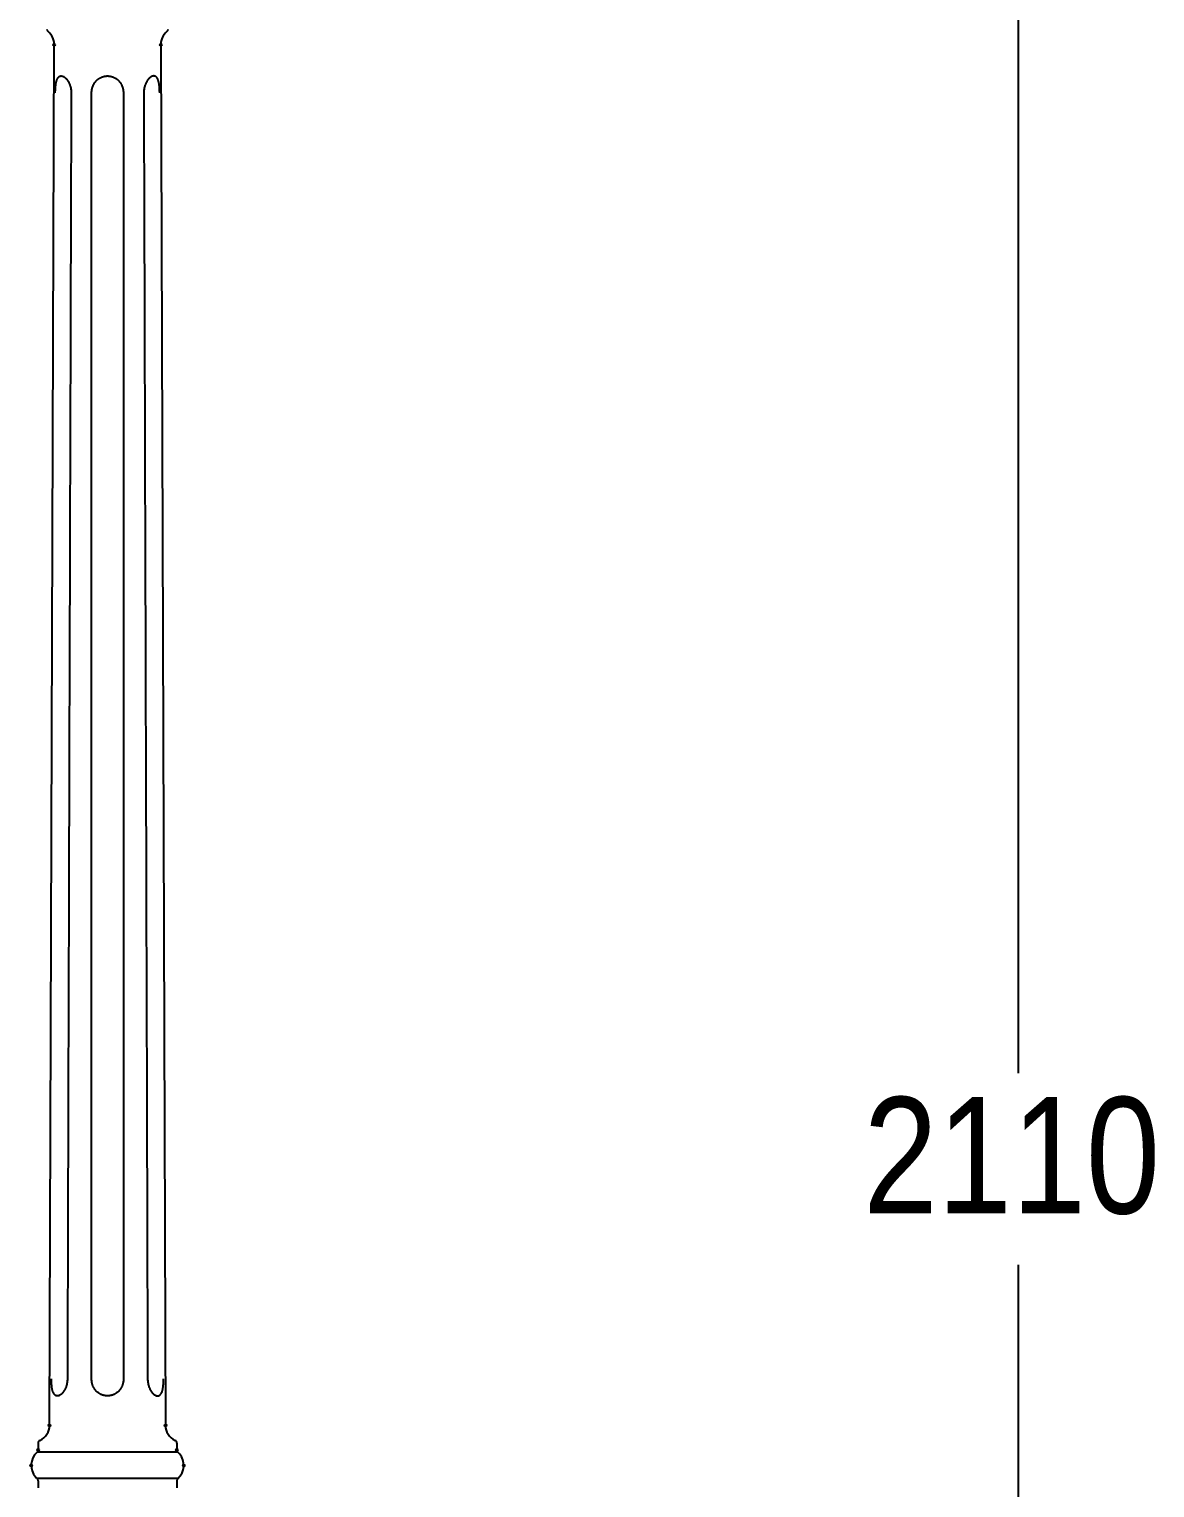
# Model space of a CAD drawing. Extents: x 0 to 115, y 0 to 323.
# Drawn here: x 38 to 114.9, y 149 to 248.7 of the extents above; entities that cross this region are included whole.
import ezdxf

# ---------------------------------------------------------------- set-up
doc = ezdxf.new("R2010")
doc.units = 0
doc.layers.add('LIVELLO_1', color=160, linetype='Continuous')
doc.styles.add('STD', font='txt')

# ---------------------------------------------------------------- blocks, each defined once
blk = doc.blocks.new('AI9-BLK1')
at = {"layer": 'LIVELLO_1', "color": 7}
for p, q in [((48.322, 143.656), (48.32, 15.538)), ((-17.87, -8.523), (-17.557, 85.856)), ((-10.266, 85.856), (-9.951, -8.523)), ((48.322, 2.448), (48.32, -144.865)), ((-18.654, -9.743), (-18.654, -10.204)), ((-9.17, -9.743), (-9.17, -10.204)), ((-9.102, -10.362), (-18.724, -10.362)), ((-9.102, -12.15), (-18.724, -12.15)), ((-18.654, -12.307), (-18.654, -12.792)), ((-9.17, -12.307), (-9.17, -12.792))]:
    blk.add_line(p, q, dxfattribs=at)
blk.add_circle((-8.698, -11.257), 0.0657, dxfattribs=at)
for centre, major_axis, ratio in [((-17.555, 85.816), (0.0664, 0), 0.965616), ((-10.265, 85.816), (0.0657, 0), 0.975353), ((-17.87, -8.523), (-0.0008, -0.0672), 0.988396), ((-9.952, -8.523), (0.0016, -0.0672), 0.954845), ((-18.652, -10.204), (0.0656, 0), 0.976664), ((-9.171, -10.204), (0.0665, 0), 0.963786), ((-19.124, -11.257), (-0.0022, -0.0656), 0.988926)]:
    blk.add_ellipse(centre, major_axis=major_axis, ratio=ratio, dxfattribs=at)
for points in [[(-18.05, 86.894), (-18.05, 86.832), (-18.022, 86.772), (-17.972, 86.731)], [(-17.557, 85.856), (-17.557, 86.195), (-17.709, 86.517), (-17.972, 86.731)], [(-9.851, 86.731), (-10.113, 86.517), (-10.266, 86.195), (-10.266, 85.856)], [(-9.851, 86.731), (-9.799, 86.772), (-9.772, 86.832), (-9.772, 86.894)], [(-18.527, -9.549), (-18.13, -9.364), (-17.872, -8.964), (-17.87, -8.523)], [(-9.951, -8.523), (-9.951, -8.964), (-9.694, -9.364), (-9.292, -9.549)], [(-18.527, -9.549), (-18.605, -9.583), (-18.654, -9.656), (-18.654, -9.743)], [(-9.17, -9.743), (-9.17, -9.656), (-9.218, -9.583), (-9.292, -9.549)], [(-18.724, -10.362), (-18.675, -10.32), (-18.654, -10.265), (-18.654, -10.204)], [(-9.17, -10.204), (-9.17, -10.265), (-9.143, -10.32), (-9.102, -10.362)], [(-18.654, -12.307), (-18.654, -12.246), (-18.675, -12.191), (-18.724, -12.15)], [(-9.102, -12.15), (-9.143, -12.191), (-9.17, -12.246), (-9.17, -12.307)]]:
    blk.add_open_spline(points, degree=3, dxfattribs=at)
for points, knots in [([(-17.479, 82.54), (-17.478, 82.581), (-17.478, 82.626), (-17.478, 82.668), (-17.473, 82.706), (-17.473, 82.748), (-17.471, 82.787), (-17.47, 82.816), (-17.468, 82.846), (-17.466, 82.876), (-17.463, 82.904), (-17.462, 82.934), (-17.457, 82.965), (-17.456, 82.983), (-17.453, 83.003), (-17.451, 83.023), (-17.45, 83.039), (-17.448, 83.061), (-17.447, 83.081), (-17.441, 83.101), (-17.44, 83.122), (-17.437, 83.142), (-17.434, 83.16), (-17.429, 83.182), (-17.426, 83.2), (-17.421, 83.218), (-17.42, 83.237), (-17.417, 83.255), (-17.412, 83.275), (-17.407, 83.29), (-17.402, 83.31), (-17.399, 83.327), (-17.393, 83.342), (-17.389, 83.359), (-17.386, 83.374), (-17.381, 83.391), (-17.373, 83.406), (-17.368, 83.42), (-17.362, 83.435), (-17.36, 83.447), (-17.353, 83.463), (-17.348, 83.476), (-17.34, 83.489), (-17.335, 83.499), (-17.329, 83.511), (-17.321, 83.524), (-17.318, 83.536), (-17.312, 83.545), (-17.301, 83.556), (-17.298, 83.565), (-17.29, 83.573), (-17.285, 83.585), (-17.277, 83.592), (-17.269, 83.6), (-17.262, 83.608), (-17.257, 83.615), (-17.248, 83.623), (-17.241, 83.628), (-17.235, 83.635), (-17.227, 83.643), (-17.218, 83.649), (-17.211, 83.652), (-17.204, 83.658), (-17.198, 83.664), (-17.187, 83.669), (-17.18, 83.672), (-17.176, 83.676), (-17.165, 83.679), (-17.156, 83.681), (-17.147, 83.684), (-17.14, 83.689), (-17.132, 83.69), (-17.124, 83.692), (-17.117, 83.692), (-17.105, 83.693), (-17.099, 83.696), (-17.099, 83.696), (-17.071, 83.696), (-17.071, 83.696), (-17.071, 83.696), (-17.046, 83.696), (-17.046, 83.696), (-17.035, 83.693), (-17.027, 83.692), (-17.017, 83.69), (-17.008, 83.689), (-16.999, 83.687), (-16.988, 83.684), (-16.978, 83.679), (-16.969, 83.676), (-16.96, 83.673), (-16.95, 83.67), (-16.94, 83.666), (-16.934, 83.663), (-16.919, 83.656), (-16.913, 83.652), (-16.902, 83.649), (-16.895, 83.641), (-16.881, 83.635), (-16.874, 83.628), (-16.863, 83.621), (-16.852, 83.615), (-16.843, 83.608), (-16.833, 83.6), (-16.824, 83.592), (-16.813, 83.585), (-16.801, 83.577), (-16.789, 83.565), (-16.78, 83.556), (-16.769, 83.545), (-16.758, 83.536), (-16.747, 83.524), (-16.736, 83.513), (-16.726, 83.501), (-16.716, 83.492), (-16.707, 83.478), (-16.694, 83.463), (-16.683, 83.452), (-16.674, 83.435), (-16.662, 83.421), (-16.652, 83.406), (-16.639, 83.391), (-16.629, 83.376), (-16.619, 83.36), (-16.608, 83.342), (-16.599, 83.327), (-16.589, 83.31), (-16.578, 83.295), (-16.568, 83.275), (-16.558, 83.259), (-16.547, 83.237), (-16.541, 83.22), (-16.533, 83.201), (-16.523, 83.182), (-16.514, 83.16), (-16.506, 83.142), (-16.497, 83.122), (-16.492, 83.102), (-16.483, 83.084), (-16.477, 83.064), (-16.472, 83.044), (-16.464, 83.024), (-16.458, 83.004), (-16.452, 82.985), (-16.446, 82.965), (-16.438, 82.937), (-16.433, 82.907), (-16.425, 82.878), (-16.42, 82.847), (-16.414, 82.818), (-16.411, 82.787), (-16.405, 82.748), (-16.397, 82.708), (-16.395, 82.671), (-16.392, 82.626), (-16.392, 82.583), (-16.392, 82.54)], [0, 0, 0, 0, 1, 1, 1, 2, 2, 2, 3, 3, 3, 4, 4, 4, 5, 5, 5, 6, 6, 6, 7, 7, 7, 8, 8, 8, 9, 9, 9, 10, 10, 10, 11, 11, 11, 12, 12, 12, 13, 13, 13, 14, 14, 14, 15, 15, 15, 16, 16, 16, 17, 17, 17, 18, 18, 18, 19, 19, 19, 20, 20, 20, 21, 21, 21, 22, 22, 22, 23, 23, 23, 24, 24, 24, 25, 25, 25, 26, 26, 26, 27, 27, 27, 28, 28, 28, 29, 29, 29, 30, 30, 30, 31, 31, 31, 32, 32, 32, 33, 33, 33, 34, 34, 34, 35, 35, 35, 36, 36, 36, 37, 37, 37, 38, 38, 38, 39, 39, 39, 40, 40, 40, 41, 41, 41, 42, 42, 42, 43, 43, 43, 44, 44, 44, 45, 45, 45, 46, 46, 46, 47, 47, 47, 48, 48, 48, 49, 49, 49, 50, 50, 50, 51, 51, 51, 52, 52, 52, 52]), ([(-14.997, 82.54), (-14.997, 82.581), (-14.992, 82.622), (-14.992, 82.664), (-14.988, 82.699), (-14.983, 82.736), (-14.975, 82.772), (-14.971, 82.8), (-14.966, 82.827), (-14.955, 82.855), (-14.949, 82.884), (-14.94, 82.911), (-14.931, 82.937), (-14.925, 82.957), (-14.917, 82.975), (-14.913, 82.995), (-14.905, 83.012), (-14.895, 83.033), (-14.888, 83.05), (-14.88, 83.069), (-14.869, 83.09), (-14.858, 83.107), (-14.85, 83.128), (-14.838, 83.145), (-14.826, 83.163), (-14.817, 83.182), (-14.805, 83.201), (-14.792, 83.218), (-14.783, 83.235), (-14.769, 83.255), (-14.756, 83.27), (-14.746, 83.285), (-14.731, 83.301), (-14.717, 83.319), (-14.704, 83.336), (-14.691, 83.351), (-14.675, 83.366), (-14.664, 83.38), (-14.649, 83.395), (-14.633, 83.406), (-14.617, 83.421), (-14.603, 83.435), (-14.588, 83.45), (-14.572, 83.461), (-14.556, 83.473), (-14.542, 83.485), (-14.525, 83.496), (-14.511, 83.508), (-14.494, 83.521), (-14.478, 83.53), (-14.462, 83.539), (-14.445, 83.55), (-14.429, 83.559), (-14.413, 83.566), (-14.397, 83.577), (-14.381, 83.585), (-14.365, 83.592), (-14.35, 83.6), (-14.334, 83.608), (-14.319, 83.614), (-14.303, 83.62), (-14.286, 83.626), (-14.271, 83.63), (-14.259, 83.635), (-14.243, 83.644), (-14.226, 83.649), (-14.212, 83.652), (-14.192, 83.658), (-14.168, 83.664), (-14.149, 83.669), (-14.129, 83.672), (-14.109, 83.678), (-14.085, 83.681), (-14.059, 83.687), (-14.029, 83.69), (-14.003, 83.692), (-13.971, 83.696), (-13.941, 83.696), (-13.91, 83.696)], [0, 0, 0, 0, 1, 1, 1, 2, 2, 2, 3, 3, 3, 4, 4, 4, 5, 5, 5, 6, 6, 6, 7, 7, 7, 8, 8, 8, 9, 9, 9, 10, 10, 10, 11, 11, 11, 12, 12, 12, 13, 13, 13, 14, 14, 14, 15, 15, 15, 16, 16, 16, 17, 17, 17, 18, 18, 18, 19, 19, 19, 20, 20, 20, 21, 21, 21, 22, 22, 22, 23, 23, 23, 24, 24, 24, 25, 25, 25, 26, 26, 26, 26]), ([(-13.91, 83.696), (-13.88, 83.696), (-13.849, 83.696), (-13.819, 83.692), (-13.791, 83.69), (-13.767, 83.689), (-13.737, 83.681), (-13.716, 83.678), (-13.693, 83.673), (-13.673, 83.669), (-13.649, 83.664), (-13.631, 83.658), (-13.61, 83.652), (-13.596, 83.649), (-13.58, 83.644), (-13.567, 83.64), (-13.549, 83.63), (-13.535, 83.628), (-13.519, 83.62), (-13.507, 83.614), (-13.488, 83.608), (-13.473, 83.6), (-13.457, 83.592), (-13.443, 83.585), (-13.425, 83.577), (-13.407, 83.566), (-13.394, 83.559), (-13.377, 83.55), (-13.361, 83.539), (-13.346, 83.531), (-13.328, 83.521), (-13.313, 83.51), (-13.297, 83.496), (-13.28, 83.487), (-13.266, 83.476), (-13.249, 83.463), (-13.234, 83.45), (-13.221, 83.435), (-13.205, 83.421), (-13.189, 83.409), (-13.176, 83.395), (-13.16, 83.382), (-13.146, 83.366), (-13.131, 83.351), (-13.118, 83.336), (-13.103, 83.319), (-13.092, 83.301), (-13.079, 83.285), (-13.066, 83.27), (-13.053, 83.255), (-13.039, 83.235), (-13.027, 83.218), (-13.016, 83.201), (-13.005, 83.185), (-12.994, 83.165), (-12.983, 83.145), (-12.973, 83.128), (-12.964, 83.108), (-12.955, 83.09), (-12.943, 83.07), (-12.936, 83.053), (-12.927, 83.033), (-12.919, 83.015), (-12.91, 82.998), (-12.904, 82.975), (-12.897, 82.957), (-12.891, 82.939), (-12.882, 82.911), (-12.873, 82.884), (-12.866, 82.855), (-12.858, 82.827), (-12.853, 82.8), (-12.845, 82.772), (-12.839, 82.736), (-12.836, 82.699), (-12.83, 82.664), (-12.825, 82.622), (-12.825, 82.581), (-12.825, 82.54)], [0, 0, 0, 0, 1, 1, 1, 2, 2, 2, 3, 3, 3, 4, 4, 4, 5, 5, 5, 6, 6, 6, 7, 7, 7, 8, 8, 8, 9, 9, 9, 10, 10, 10, 11, 11, 11, 12, 12, 12, 13, 13, 13, 14, 14, 14, 15, 15, 15, 16, 16, 16, 17, 17, 17, 18, 18, 18, 19, 19, 19, 20, 20, 20, 21, 21, 21, 22, 22, 22, 23, 23, 23, 24, 24, 24, 25, 25, 25, 26, 26, 26, 26]), ([(-10.345, 82.54), (-10.345, 82.581), (-10.345, 82.626), (-10.348, 82.668), (-10.348, 82.706), (-10.349, 82.748), (-10.351, 82.787), (-10.352, 82.816), (-10.355, 82.847), (-10.357, 82.876), (-10.359, 82.904), (-10.36, 82.934), (-10.361, 82.965), (-10.365, 82.983), (-10.368, 83.003), (-10.369, 83.023), (-10.373, 83.043), (-10.375, 83.064), (-10.377, 83.081), (-10.379, 83.101), (-10.382, 83.122), (-10.384, 83.142), (-10.39, 83.16), (-10.391, 83.182), (-10.394, 83.201), (-10.399, 83.218), (-10.402, 83.237), (-10.409, 83.256), (-10.412, 83.275), (-10.415, 83.291), (-10.418, 83.31), (-10.423, 83.327), (-10.429, 83.342), (-10.433, 83.359), (-10.439, 83.374), (-10.442, 83.391), (-10.448, 83.406), (-10.452, 83.42), (-10.458, 83.435), (-10.463, 83.447), (-10.47, 83.463), (-10.475, 83.476), (-10.481, 83.489), (-10.484, 83.499), (-10.494, 83.511), (-10.498, 83.524), (-10.506, 83.536), (-10.512, 83.545), (-10.518, 83.556), (-10.524, 83.565), (-10.53, 83.577), (-10.539, 83.585), (-10.543, 83.592), (-10.552, 83.6), (-10.559, 83.608), (-10.565, 83.615), (-10.573, 83.623), (-10.581, 83.628), (-10.585, 83.635), (-10.595, 83.643), (-10.601, 83.649), (-10.612, 83.652), (-10.615, 83.658), (-10.624, 83.664), (-10.633, 83.669), (-10.642, 83.672), (-10.649, 83.676), (-10.656, 83.679), (-10.663, 83.681), (-10.675, 83.684), (-10.681, 83.689), (-10.69, 83.69), (-10.7, 83.692), (-10.708, 83.692), (-10.715, 83.693), (-10.724, 83.696), (-10.724, 83.696), (-10.751, 83.696), (-10.751, 83.696), (-10.751, 83.696), (-10.776, 83.696), (-10.776, 83.696), (-10.784, 83.693), (-10.795, 83.692), (-10.803, 83.69), (-10.814, 83.689), (-10.824, 83.687), (-10.834, 83.684), (-10.842, 83.679), (-10.853, 83.676), (-10.861, 83.673), (-10.87, 83.67), (-10.879, 83.666), (-10.891, 83.663), (-10.9, 83.656), (-10.911, 83.652), (-10.917, 83.649), (-10.928, 83.641), (-10.94, 83.635), (-10.951, 83.628), (-10.961, 83.621), (-10.97, 83.615), (-10.978, 83.608), (-10.992, 83.6), (-11, 83.592), (-11.012, 83.585), (-11.02, 83.573), (-11.031, 83.565), (-11.042, 83.556), (-11.053, 83.545), (-11.066, 83.536), (-11.076, 83.524), (-11.084, 83.511), (-11.098, 83.501), (-11.106, 83.489), (-11.117, 83.476), (-11.13, 83.463), (-11.137, 83.45), (-11.151, 83.435), (-11.163, 83.42), (-11.172, 83.406), (-11.182, 83.391), (-11.195, 83.374), (-11.203, 83.359), (-11.214, 83.342), (-11.224, 83.327), (-11.234, 83.31), (-11.244, 83.291), (-11.255, 83.275), (-11.264, 83.256), (-11.272, 83.237), (-11.283, 83.218), (-11.289, 83.201), (-11.297, 83.182), (-11.306, 83.16), (-11.318, 83.142), (-11.324, 83.122), (-11.333, 83.101), (-11.337, 83.081), (-11.347, 83.064), (-11.353, 83.043), (-11.358, 83.023), (-11.364, 83.003), (-11.37, 82.983), (-11.375, 82.962), (-11.383, 82.934), (-11.389, 82.907), (-11.397, 82.876), (-11.403, 82.847), (-11.408, 82.816), (-11.415, 82.787), (-11.419, 82.748), (-11.422, 82.708), (-11.424, 82.671), (-11.428, 82.626), (-11.428, 82.581), (-11.431, 82.54)], [0, 0, 0, 0, 1, 1, 1, 2, 2, 2, 3, 3, 3, 4, 4, 4, 5, 5, 5, 6, 6, 6, 7, 7, 7, 8, 8, 8, 9, 9, 9, 10, 10, 10, 11, 11, 11, 12, 12, 12, 13, 13, 13, 14, 14, 14, 15, 15, 15, 16, 16, 16, 17, 17, 17, 18, 18, 18, 19, 19, 19, 20, 20, 20, 21, 21, 21, 22, 22, 22, 23, 23, 23, 24, 24, 24, 25, 25, 25, 26, 26, 26, 27, 27, 27, 28, 28, 28, 29, 29, 29, 30, 30, 30, 31, 31, 31, 32, 32, 32, 33, 33, 33, 34, 34, 34, 35, 35, 35, 36, 36, 36, 37, 37, 37, 38, 38, 38, 39, 39, 39, 40, 40, 40, 41, 41, 41, 42, 42, 42, 43, 43, 43, 44, 44, 44, 45, 45, 45, 46, 46, 46, 47, 47, 47, 48, 48, 48, 49, 49, 49, 50, 50, 50, 51, 51, 51, 52, 52, 52, 52]), ([(-16.392, 82.54), (-16.435, 67.89), (-16.478, 53.241), (-16.523, 38.594), (-16.565, 23.944), (-16.608, 9.296), (-16.653, -5.354)], [0, 0, 0, 0, 1, 1, 1, 2, 2, 2, 2]), ([(-15.001, -5.354), (-15.001, 9.296), (-15.001, 23.944), (-14.999, 38.594), (-14.999, 53.241), (-14.999, 67.89), (-14.997, 82.54)], [0, 0, 0, 0, 1, 1, 1, 2, 2, 2, 2]), ([(-12.825, 82.54), (-12.825, 67.89), (-12.825, 53.241), (-12.824, 38.594), (-12.824, 23.944), (-12.824, 9.296), (-12.822, -5.354)], [0, 0, 0, 0, 1, 1, 1, 2, 2, 2, 2]), ([(-11.431, 82.54), (-11.386, 67.89), (-11.344, 53.241), (-11.299, 38.594), (-11.257, 23.944), (-11.212, 9.296), (-11.169, -5.354)], [0, 0, 0, 0, 1, 1, 1, 2, 2, 2, 2]), ([(-16.653, -5.354), (-16.653, -5.398), (-16.656, -5.439), (-16.658, -5.483), (-16.662, -5.523), (-16.665, -5.563), (-16.674, -5.601), (-16.678, -5.63), (-16.681, -5.661), (-16.689, -5.691), (-16.694, -5.72), (-16.702, -5.748), (-16.71, -5.778), (-16.716, -5.798), (-16.719, -5.818), (-16.726, -5.838), (-16.735, -5.858), (-16.74, -5.878), (-16.746, -5.896), (-16.753, -5.917), (-16.763, -5.935), (-16.769, -5.957), (-16.778, -5.978), (-16.785, -5.997), (-16.796, -6.015), (-16.804, -6.033), (-16.813, -6.053), (-16.817, -6.068), (-16.83, -6.087), (-16.839, -6.107), (-16.849, -6.122), (-16.86, -6.137), (-16.868, -6.153), (-16.878, -6.169), (-16.888, -6.187), (-16.899, -6.203), (-16.908, -6.218), (-16.919, -6.23), (-16.929, -6.244), (-16.938, -6.258), (-16.949, -6.27), (-16.96, -6.282), (-16.969, -6.298), (-16.98, -6.307), (-16.992, -6.319), (-16.999, -6.33), (-17.014, -6.343), (-17.024, -6.352), (-17.033, -6.363), (-17.044, -6.371), (-17.054, -6.38), (-17.063, -6.391), (-17.077, -6.398), (-17.085, -6.407), (-17.096, -6.415), (-17.105, -6.424), (-17.117, -6.432), (-17.126, -6.437), (-17.137, -6.444), (-17.146, -6.45), (-17.156, -6.455), (-17.166, -6.461), (-17.177, -6.469), (-17.186, -6.47), (-17.196, -6.476), (-17.204, -6.479), (-17.215, -6.485), (-17.226, -6.488), (-17.232, -6.492), (-17.241, -6.496), (-17.253, -6.499), (-17.262, -6.501), (-17.271, -6.504), (-17.282, -6.504), (-17.29, -6.505), (-17.299, -6.508), (-17.308, -6.508), (-17.318, -6.51), (-17.327, -6.51), (-17.335, -6.51), (-17.347, -6.51), (-17.353, -6.508), (-17.362, -6.508), (-17.369, -6.508), (-17.381, -6.505), (-17.389, -6.504), (-17.398, -6.502), (-17.405, -6.501), (-17.414, -6.496), (-17.421, -6.495), (-17.429, -6.49), (-17.438, -6.488), (-17.447, -6.485), (-17.456, -6.478), (-17.462, -6.473), (-17.47, -6.469), (-17.479, -6.464), (-17.486, -6.458), (-17.495, -6.452), (-17.501, -6.444), (-17.508, -6.439), (-17.517, -6.432), (-17.521, -6.424), (-17.531, -6.415), (-17.538, -6.407), (-17.544, -6.398), (-17.55, -6.391), (-17.559, -6.38), (-17.563, -6.371), (-17.57, -6.362), (-17.579, -6.349), (-17.583, -6.339), (-17.59, -6.328), (-17.598, -6.317), (-17.602, -6.307), (-17.608, -6.294), (-17.614, -6.278), (-17.621, -6.267), (-17.628, -6.253), (-17.631, -6.239), (-17.637, -6.226), (-17.642, -6.207), (-17.648, -6.192), (-17.653, -6.177), (-17.657, -6.16), (-17.662, -6.146), (-17.667, -6.128), (-17.67, -6.11), (-17.673, -6.091), (-17.681, -6.073), (-17.683, -6.056), (-17.687, -6.038), (-17.69, -6.018), (-17.695, -5.998), (-17.699, -5.98), (-17.703, -5.96), (-17.703, -5.94), (-17.708, -5.92), (-17.712, -5.902), (-17.714, -5.881), (-17.715, -5.861), (-17.72, -5.842), (-17.722, -5.822), (-17.722, -5.801), (-17.723, -5.783), (-17.728, -5.751), (-17.729, -5.725), (-17.731, -5.694), (-17.732, -5.664), (-17.734, -5.635), (-17.739, -5.603), (-17.741, -5.563), (-17.742, -5.525), (-17.742, -5.485), (-17.742, -5.444), (-17.742, -5.398), (-17.742, -5.354)], [0, 0, 0, 0, 1, 1, 1, 2, 2, 2, 3, 3, 3, 4, 4, 4, 5, 5, 5, 6, 6, 6, 7, 7, 7, 8, 8, 8, 9, 9, 9, 10, 10, 10, 11, 11, 11, 12, 12, 12, 13, 13, 13, 14, 14, 14, 15, 15, 15, 16, 16, 16, 17, 17, 17, 18, 18, 18, 19, 19, 19, 20, 20, 20, 21, 21, 21, 22, 22, 22, 23, 23, 23, 24, 24, 24, 25, 25, 25, 26, 26, 26, 27, 27, 27, 28, 28, 28, 29, 29, 29, 30, 30, 30, 31, 31, 31, 32, 32, 32, 33, 33, 33, 34, 34, 34, 35, 35, 35, 36, 36, 36, 37, 37, 37, 38, 38, 38, 39, 39, 39, 40, 40, 40, 41, 41, 41, 42, 42, 42, 43, 43, 43, 44, 44, 44, 45, 45, 45, 46, 46, 46, 47, 47, 47, 48, 48, 48, 49, 49, 49, 50, 50, 50, 51, 51, 51, 52, 52, 52, 52]), ([(-12.822, -5.354), (-12.824, -5.398), (-12.824, -5.444), (-12.825, -5.483), (-12.83, -5.523), (-12.837, -5.563), (-12.843, -5.603), (-12.853, -5.63), (-12.858, -5.664), (-12.866, -5.691), (-12.876, -5.72), (-12.885, -5.749), (-12.895, -5.778), (-12.904, -5.798), (-12.91, -5.818), (-12.919, -5.838), (-12.927, -5.858), (-12.937, -5.876), (-12.945, -5.896), (-12.956, -5.917), (-12.966, -5.935), (-12.976, -5.957), (-12.989, -5.978), (-13.003, -5.997), (-13.013, -6.015), (-13.025, -6.033), (-13.039, -6.053), (-13.053, -6.072), (-13.066, -6.088), (-13.08, -6.108), (-13.094, -6.126), (-13.11, -6.142), (-13.125, -6.16), (-13.14, -6.175), (-13.155, -6.189), (-13.17, -6.206), (-13.186, -6.221), (-13.205, -6.239), (-13.218, -6.25), (-13.237, -6.264), (-13.253, -6.278), (-13.267, -6.29), (-13.286, -6.305), (-13.305, -6.317), (-13.318, -6.328), (-13.338, -6.339), (-13.355, -6.349), (-13.371, -6.362), (-13.389, -6.371), (-13.407, -6.379), (-13.425, -6.389), (-13.44, -6.398), (-13.457, -6.407), (-13.476, -6.415), (-13.489, -6.421), (-13.507, -6.429), (-13.522, -6.437), (-13.54, -6.441), (-13.555, -6.449), (-13.57, -6.453), (-13.586, -6.459), (-13.608, -6.465), (-13.631, -6.47), (-13.651, -6.478), (-13.677, -6.485), (-13.699, -6.488), (-13.724, -6.492), (-13.751, -6.499), (-13.782, -6.504), (-13.812, -6.504), (-13.846, -6.508), (-13.879, -6.508), (-13.91, -6.51), (-13.945, -6.508), (-13.977, -6.508), (-14.009, -6.504), (-14.038, -6.504), (-14.07, -6.499), (-14.1, -6.492), (-14.122, -6.488), (-14.146, -6.485), (-14.168, -6.478), (-14.189, -6.47), (-14.212, -6.465), (-14.234, -6.459), (-14.25, -6.453), (-14.268, -6.449), (-14.284, -6.441), (-14.301, -6.437), (-14.316, -6.429), (-14.332, -6.421), (-14.35, -6.415), (-14.365, -6.407), (-14.383, -6.398), (-14.4, -6.389), (-14.417, -6.379), (-14.433, -6.371), (-14.452, -6.362), (-14.47, -6.349), (-14.486, -6.339), (-14.503, -6.328), (-14.52, -6.314), (-14.534, -6.304), (-14.553, -6.29), (-14.572, -6.278), (-14.588, -6.264), (-14.604, -6.25), (-14.62, -6.238), (-14.636, -6.221), (-14.652, -6.206), (-14.669, -6.189), (-14.683, -6.175), (-14.698, -6.16), (-14.713, -6.142), (-14.727, -6.123), (-14.743, -6.107), (-14.756, -6.088), (-14.769, -6.068), (-14.785, -6.053), (-14.797, -6.033), (-14.808, -6.012), (-14.822, -5.995), (-14.833, -5.977), (-14.847, -5.954), (-14.855, -5.935), (-14.866, -5.917), (-14.875, -5.896), (-14.886, -5.876), (-14.892, -5.856), (-14.905, -5.838), (-14.913, -5.816), (-14.919, -5.797), (-14.925, -5.777), (-14.937, -5.748), (-14.947, -5.72), (-14.953, -5.691), (-14.966, -5.661), (-14.971, -5.63), (-14.975, -5.601), (-14.985, -5.563), (-14.992, -5.523), (-14.992, -5.483), (-14.999, -5.444), (-15.001, -5.398), (-15.001, -5.354)], [0, 0, 0, 0, 1, 1, 1, 2, 2, 2, 3, 3, 3, 4, 4, 4, 5, 5, 5, 6, 6, 6, 7, 7, 7, 8, 8, 8, 9, 9, 9, 10, 10, 10, 11, 11, 11, 12, 12, 12, 13, 13, 13, 14, 14, 14, 15, 15, 15, 16, 16, 16, 17, 17, 17, 18, 18, 18, 19, 19, 19, 20, 20, 20, 21, 21, 21, 22, 22, 22, 23, 23, 23, 24, 24, 24, 25, 25, 25, 26, 26, 26, 27, 27, 27, 28, 28, 28, 29, 29, 29, 30, 30, 30, 31, 31, 31, 32, 32, 32, 33, 33, 33, 34, 34, 34, 35, 35, 35, 36, 36, 36, 37, 37, 37, 38, 38, 38, 39, 39, 39, 40, 40, 40, 41, 41, 41, 42, 42, 42, 43, 43, 43, 44, 44, 44, 45, 45, 45, 46, 46, 46, 47, 47, 47, 48, 48, 48, 48]), ([(-11.169, -5.354), (-11.167, -5.398), (-11.167, -5.439), (-11.164, -5.482), (-11.163, -5.523), (-11.155, -5.563), (-11.148, -5.6), (-11.145, -5.63), (-11.137, -5.661), (-11.134, -5.691), (-11.128, -5.72), (-11.12, -5.748), (-11.114, -5.778), (-11.106, -5.798), (-11.101, -5.816), (-11.097, -5.838), (-11.087, -5.856), (-11.082, -5.876), (-11.076, -5.896), (-11.069, -5.917), (-11.061, -5.935), (-11.053, -5.957), (-11.045, -5.977), (-11.036, -5.995), (-11.027, -6.015), (-11.017, -6.033), (-11.012, -6.052), (-11, -6.068), (-10.994, -6.085), (-10.982, -6.107), (-10.972, -6.122), (-10.962, -6.137), (-10.954, -6.153), (-10.945, -6.169), (-10.934, -6.187), (-10.924, -6.2), (-10.914, -6.213), (-10.903, -6.23), (-10.895, -6.243), (-10.884, -6.255), (-10.875, -6.268), (-10.864, -6.282), (-10.853, -6.296), (-10.842, -6.307), (-10.833, -6.319), (-10.821, -6.328), (-10.812, -6.339), (-10.8, -6.349), (-10.791, -6.362), (-10.779, -6.371), (-10.77, -6.379), (-10.76, -6.389), (-10.75, -6.398), (-10.736, -6.407), (-10.726, -6.415), (-10.715, -6.424), (-10.708, -6.429), (-10.696, -6.437), (-10.685, -6.444), (-10.676, -6.45), (-10.665, -6.455), (-10.656, -6.461), (-10.646, -6.469), (-10.636, -6.47), (-10.626, -6.476), (-10.615, -6.479), (-10.606, -6.485), (-10.596, -6.488), (-10.59, -6.492), (-10.579, -6.496), (-10.569, -6.499), (-10.56, -6.501), (-10.551, -6.504), (-10.54, -6.504), (-10.532, -6.505), (-10.523, -6.508), (-10.514, -6.508), (-10.503, -6.51), (-10.494, -6.51), (-10.484, -6.51), (-10.478, -6.51), (-10.468, -6.508), (-10.46, -6.508), (-10.451, -6.508), (-10.442, -6.505), (-10.433, -6.504), (-10.426, -6.502), (-10.415, -6.501), (-10.409, -6.496), (-10.399, -6.495), (-10.391, -6.49), (-10.382, -6.488), (-10.375, -6.485), (-10.368, -6.478), (-10.359, -6.473), (-10.351, -6.469), (-10.343, -6.464), (-10.338, -6.458), (-10.329, -6.452), (-10.321, -6.444), (-10.313, -6.439), (-10.309, -6.432), (-10.297, -6.424), (-10.293, -6.415), (-10.284, -6.407), (-10.279, -6.398), (-10.271, -6.391), (-10.263, -6.38), (-10.258, -6.371), (-10.251, -6.363), (-10.245, -6.349), (-10.238, -6.339), (-10.232, -6.328), (-10.227, -6.317), (-10.221, -6.307), (-10.213, -6.294), (-10.208, -6.278), (-10.2, -6.267), (-10.196, -6.253), (-10.191, -6.239), (-10.184, -6.226), (-10.179, -6.207), (-10.174, -6.192), (-10.171, -6.177), (-10.163, -6.16), (-10.16, -6.143), (-10.157, -6.128), (-10.149, -6.11), (-10.146, -6.091), (-10.141, -6.073), (-10.138, -6.056), (-10.132, -6.038), (-10.13, -6.018), (-10.127, -5.998), (-10.124, -5.98), (-10.121, -5.958), (-10.115, -5.94), (-10.113, -5.92), (-10.112, -5.902), (-10.108, -5.881), (-10.107, -5.861), (-10.103, -5.841), (-10.1, -5.82), (-10.099, -5.8), (-10.097, -5.783), (-10.096, -5.751), (-10.093, -5.725), (-10.091, -5.693), (-10.088, -5.664), (-10.087, -5.633), (-10.087, -5.603), (-10.082, -5.563), (-10.081, -5.525), (-10.079, -5.483), (-10.079, -5.483), (-10.079, -5.354), (-10.079, -5.354)], [0, 0, 0, 0, 1, 1, 1, 2, 2, 2, 3, 3, 3, 4, 4, 4, 5, 5, 5, 6, 6, 6, 7, 7, 7, 8, 8, 8, 9, 9, 9, 10, 10, 10, 11, 11, 11, 12, 12, 12, 13, 13, 13, 14, 14, 14, 15, 15, 15, 16, 16, 16, 17, 17, 17, 18, 18, 18, 19, 19, 19, 20, 20, 20, 21, 21, 21, 22, 22, 22, 23, 23, 23, 24, 24, 24, 25, 25, 25, 26, 26, 26, 27, 27, 27, 28, 28, 28, 29, 29, 29, 30, 30, 30, 31, 31, 31, 32, 32, 32, 33, 33, 33, 34, 34, 34, 35, 35, 35, 36, 36, 36, 37, 37, 37, 38, 38, 38, 39, 39, 39, 40, 40, 40, 41, 41, 41, 42, 42, 42, 43, 43, 43, 44, 44, 44, 45, 45, 45, 46, 46, 46, 47, 47, 47, 48, 48, 48, 49, 49, 49, 50, 50, 50, 51, 51, 51, 52, 52, 52, 52]), ([(-18.724, -10.362), (-19.215, -10.8), (-19.262, -11.556), (-18.824, -12.051), (-18.79, -12.086), (-18.759, -12.12), (-18.724, -12.15)], [0, 0, 0, 0, 1, 1, 1, 2, 2, 2, 2]), ([(-9.102, -12.15), (-8.605, -11.713), (-8.562, -10.956), (-9.001, -10.462), (-9.03, -10.426), (-9.065, -10.392), (-9.102, -10.362)], [0, 0, 0, 0, 1, 1, 1, 2, 2, 2, 2])]:
    blk.add_open_spline(points, degree=3, knots=knots, dxfattribs=at)
at = {"layer": 'LIVELLO_1', "color": 7, "insert": (37.743, 13.909), "char_height": 7.95247, "attachment_point": 1, "style": 'STD'}
blk.add_mtext('\\fArial Narrow|b0|i0;\\H7.9525;\\C7;2110', dxfattribs=at)

msp = doc.modelspace()

# ---------------------------------------------------------------- block references
at = {"layer": 'LIVELLO_1', "color": 7}
msp.add_blockref('AI9-BLK1', (57.240778, 161.827418), dxfattribs=at)

doc.saveas('drawing.dxf')
